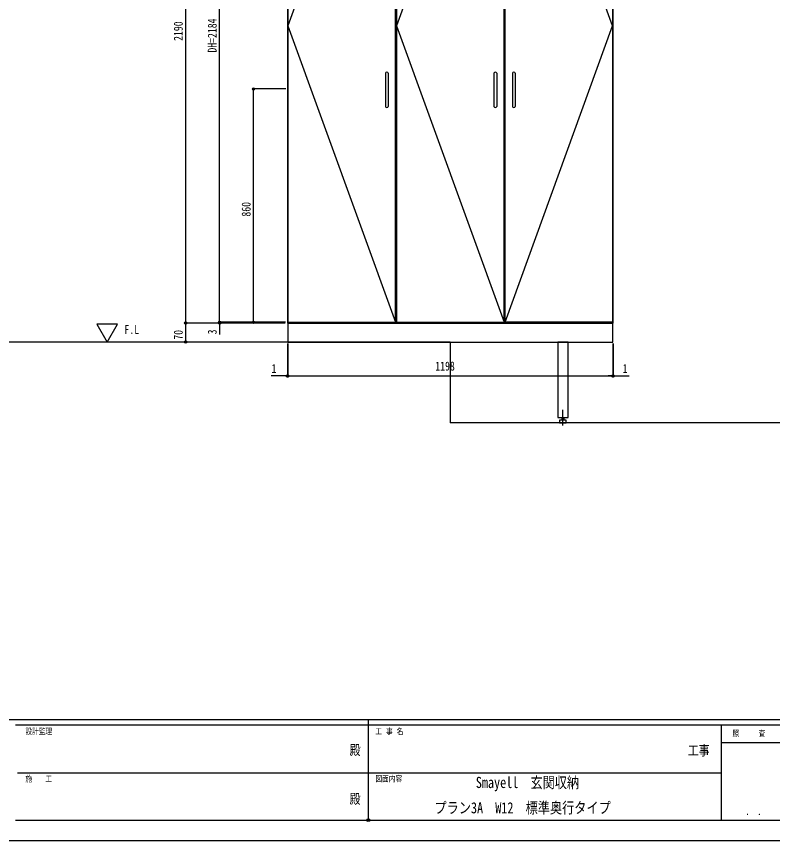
# Model space of a CAD drawing. Units: millimetres, scale not verified. Extents: x -4205 to 4205, y -2970 to 2970.
# Drawn here: x -1301 to 1484, y -2970 to 67 of the extents above; entities that cross this region are included whole.
import ezdxf
from ezdxf.enums import TextEntityAlignment as Align

# ---------------------------------------------------------------- set-up
doc = ezdxf.new("R2010")
doc.units = ezdxf.units.MM
doc.header["$LTSCALE"] = 20
doc.header["$PDMODE"] = 32
doc.header["$PDSIZE"] = 10
for name, color, linetype in [('0-1_USER1', 3, 'Continuous'), ('0-3_YKK_12', 2, 'Continuous'), ('0-4_YKK_13', 4, 'Continuous'), ('0-5_YKK_D', 6, 'Continuous'), ('0-6_YKK_ZWAK', 7, 'Continuous'), ('0-7_YSS_K', 3, 'Continuous')]:
    doc.layers.add(name, color=color, linetype=linetype)
doc.styles.add('ＭＳ ゴシック', font='')
doc.styles.get('ＭＳ ゴシック').set_extended_font_data('MS Gothic')

msp = doc.modelspace()

# ---------------------------------------------------------------- linework, layer by layer
at = {"layer": '0-3_YKK_12'}
msp.add_line((712.02, -1440.38), (712.02, -1382.3), dxfattribs=at)
for points in [[(-302.98, -1063), (97.02, -1063), (97.02, 1127), (-302.98, 1127)], [(-300.98, -1060), (95.02, -1060), (95.02, 1124), (-300.98, 1124)], [(97.02, -1063), (897.02, -1063), (897.02, 1127), (97.02, 1127)], [(99.02, -1060), (495.02, -1060), (495.02, 1124), (99.02, 1124)], [(895.02, -1060), (499.02, -1060), (499.02, 1124), (895.02, 1124)], [(-301.98, -1133), (896.02, -1133), (896.02, -1063), (-301.98, -1063)]]:
    msp.add_lwpolyline(points, close=True, dxfattribs=at)
for points in [[(95.02, 1124), (-300.98, 32), (95.02, -1060)], [(495.02, 1124), (99.02, 32), (495.02, -1060)], [(499.02, -1060), (895.02, 32), (499.02, 1124)]]:
    msp.add_lwpolyline(points, dxfattribs=at)
at = {"layer": '0-4_YKK_13'}
for p, q in [((58.02, -142.57), (58.02, -264.89)), ((68.02, -142.57), (68.02, -264.89)), ((458.02, -142.57), (458.02, -264.89)), ((468.02, -142.57), (468.02, -264.89)), ((526.02, -142.57), (526.02, -264.89)), ((536.02, -142.57), (536.02, -264.89)), ((708.12, -1411), (708.12, -1421)), ((715.92, -1411), (715.92, -1421))]:
    msp.add_line(p, q, dxfattribs=at)
for points in [[(693.02, -1411), (731.02, -1411), (731.02, -1133), (693.02, -1133)], [(699.77, -1431), (724.27, -1431), (724.27, -1421), (699.77, -1421)]]:
    msp.add_lwpolyline(points, close=True, dxfattribs=at)
for centre, start, end in [((63.02, -143.28), 8.0102, 171.9898), ((463.02, -143.28), 8.0102, 171.9898), ((531.02, -143.28), 8.0102, 171.9898), ((63.02, -264.19), 188.0102, 351.9898), ((463.02, -264.19), 188.0102, 351.9898), ((531.02, -264.19), 188.0102, 351.9898)]:
    msp.add_arc(centre, 5.05, start, end, dxfattribs=at)
at = {"layer": '0-5_YKK_D'}
for p, q in [((-677.98, 1127), (-677.98, -1063)), ((-552.98, -1060), (-552.98, 1124)), ((-308.4, -200), (-428.98, -200)), ((-427.98, -1060), (-427.98, -200)), ((-320.67, -1060), (-553.98, -1060)), ((-320.67, -1060), (-553.98, -1060)), ((-310.48, -1060), (-428.98, -1060)), ((-320.67, -1063), (-678.98, -1063)), ((-310.98, -1063), (-678.98, -1063)), ((-677.98, -1063), (-677.98, -1133)), ((-320.67, -1063), (-553.98, -1063)), ((-310.98, -1133), (-678.98, -1133)), ((-302.98, -1138), (-302.98, -1259)), ((-301.98, -1138), (-301.98, -1259)), ((-301.98, -1138), (-301.98, -1259)), ((896.02, -1138), (896.02, -1259)), ((896.02, -1138), (896.02, -1259)), ((897.02, -1138), (897.02, -1259)), ((-302.98, -1258), (-362.58, -1258)), ((-301.98, -1258), (-302.98, -1258)), ((-301.98, -1258), (-284.98, -1258)), ((-301.98, -1258), (896.02, -1258)), ((896.02, -1258), (879.02, -1258)), ((896.02, -1258), (897.02, -1258)), ((897.02, -1258), (956.62, -1258))]:
    msp.add_line(p, q, dxfattribs=at)
msp.add_lwpolyline([(-552.98, -1060), (-552.98, -1063), (-552.98, -1105.6)], dxfattribs=at)
for centre in [(-427.98, -200), (-677.98, -1063), (-677.98, -1063), (-552.98, -1060), (-552.98, -1060), (-552.98, -1063), (-427.98, -1060), (-677.98, -1133), (-302.98, -1258), (-301.98, -1258), (-301.98, -1258), (896.02, -1258), (896.02, -1258), (897.02, -1258)]:
    msp.add_circle(centre, 4.25, dxfattribs=at)
at = {"layer": '0-6_YKK_ZWAK'}
for p, q in [((3895.02, -2525), (-3904.98, -2525)), ((-4.98, -2545), (-1304.98, -2545)), ((-4.98, -2525), (-4.98, -2895)), ((1295.02, -2545), (-4.98, -2545)), ((1985.02, -2610), (1295.02, -2610)), ((-1297.48, -2720), (-4.98, -2720)), ((-4.98, -2720), (1295.02, -2720)), ((-1304.98, -2895), (-4.98, -2895)), ((-4.98, -2895), (1295.02, -2895)), ((1295.02, -2895), (1985.02, -2895))]:
    msp.add_line(p, q, dxfattribs=at)
msp.add_lwpolyline([(-4205, -2970), (4205, -2970), (4205, 2970), (-4205, 2970)], close=True, dxfattribs=at)
msp.add_lwpolyline([(1985.02, -2545), (1295.02, -2545), (1295.02, -2895)], dxfattribs=at)
msp.add_point((-4.98, -2895), dxfattribs=at)
at = {"layer": '0-7_YSS_K'}
for p, q in [((297.02, -1133), (-1978.98, -1133)), ((297.02, -1133), (297.02, -1431)), ((2244.61, -1431), (296.14, -1431))]:
    msp.add_line(p, q, dxfattribs=at)
msp.add_lwpolyline([(-967.43, -1133), (-929.26, -1066.89), (-1005.6, -1066.89)], close=True, dxfattribs=at)
msp.add_lwpolyline([(-967.43, -1133), (-929.26, -1066.89), (-1005.6, -1066.89)], close=True, dxfattribs=at)

# ---------------------------------------------------------------- texts
at = {"layer": '0-1_USER1', "style": 'ＭＳ ゴシック', "width": 0.8}
for s, height, p in [('F.L', 32.99, (-903.37, -1113.31)), ('Smayell\u3000玄関収納', 41.06, (391.15, -2788.83)), ('プラン3A\u3000W12\u3000標準奥行タイプ', 41.06, (238.83, -2882.17))]:
    msp.add_text(s, height=height, dxfattribs=at).set_placement(p, align=Align.BOTTOM_LEFT)
at = {"layer": '0-5_YKK_D', "style": 'ＭＳ ゴシック', "width": 0.8}
for s, p in [('2190', (-678.78, -23.2)), ('DH=2184', (-553.78, -66.4)), ('860', (-428.78, -670.8)), ('70', (-678.78, -1124.4)), ('3', (-553.78, -1104.8))]:
    msp.add_text(s, height=32.99, rotation=90, dxfattribs=at).set_placement(p, align=Align.BOTTOM_LEFT)
for s, p in [('1198', (241.82, -1248)), ('1', (-361.78, -1257.2)), ('1', (931.82, -1257.2))]:
    msp.add_text(s, height=32.99, dxfattribs=at).set_placement(p, align=Align.BOTTOM_LEFT)
at = {"layer": '0-6_YKK_ZWAK', "style": 'ＭＳ ゴシック', "width": 0.8}
for s, height, p in [('設計監理', 21.99, (-1268.31, -2585)), ('工 事 名', 21.99, (21.27, -2585)), ('照     査', 21.99, (1336.42, -2592.5)), ('殿', 36.66, (-73.67, -2665.83)), ('工事', 36.66, (1172.33, -2667.46)), ('施\u3000\u3000工', 21.99, (-1268.31, -2760)), ('図面内容', 21.99, (21.27, -2760)), ('殿', 36.66, (-73.67, -2845.83)), ('． ．', 25.92, (1385, -2884.35))]:
    msp.add_text(s, height=height, dxfattribs=at).set_placement(p, align=Align.BOTTOM_LEFT)

doc.saveas('drawing.dxf')
